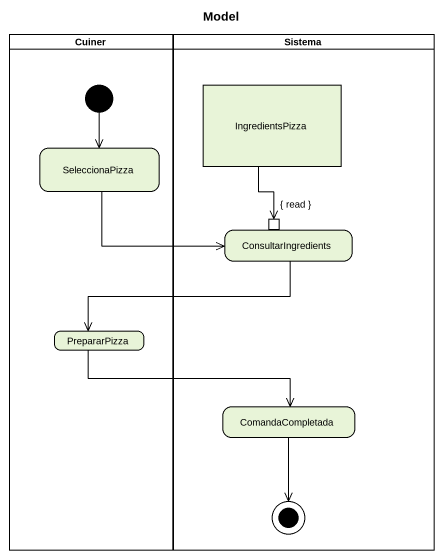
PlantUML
@startuml
title Model
hide empty description
state Cuiner <<partition>> {
  state SeleccionaPizza
  state PrepararPizza
  [*] --> SeleccionaPizza
}
state Sistema <<partition>> {
  state IngredientsPizza <<object>>
  state ConsultarIngredients {
    state "{ read }" as read <<inputPin>>
  }
  state ComandaCompletada
  ComandaCompletada --> [*]
}
IngredientsPizza --> read
SeleccionaPizza -right-> ConsultarIngredients
ConsultarIngredients -left-> PrepararPizza
PrepararPizza -right-> ComandaCompletada
@enduml
